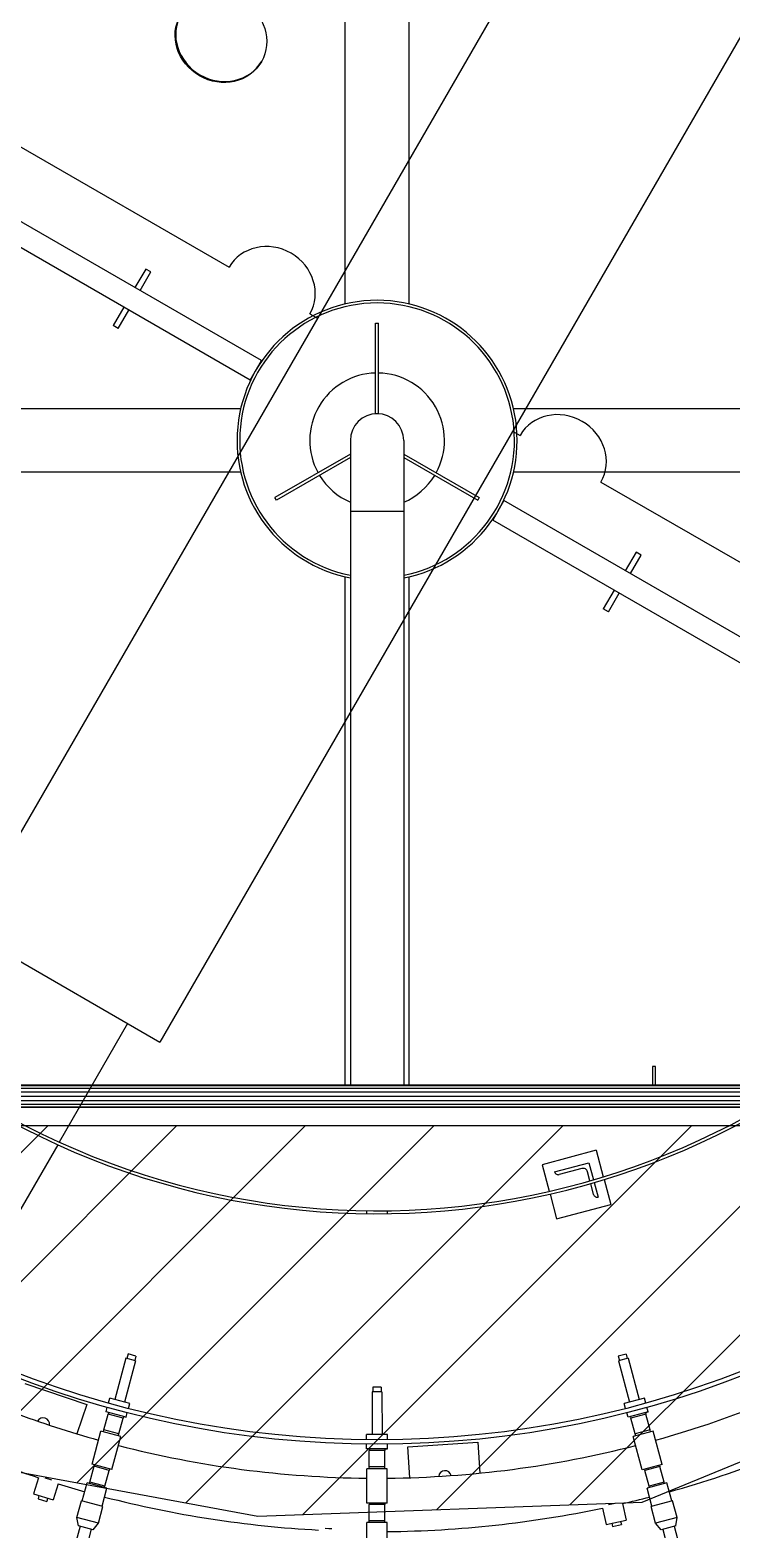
# Model space of a CAD drawing. Header units: metres. Extents: x 0 to 63075, y 0 to 44550.
# Drawn here: x 53980.2 to 54205.7, y 40020.3 to 40502.7 of the extents above; entities that cross this region are included whole.
import ezdxf

# ---------------------------------------------------------------- set-up
doc = ezdxf.new("R2010")
doc.units = ezdxf.units.M
doc.header["$LTSCALE"] = 75
for name, color, linetype in [('GSB', 7, 'Continuous'), ('ML6', 1, 'Continuous'), ('SDM', 7, 'Continuous'), ('SL1', 8, 'Continuous')]:
    doc.layers.add(name, color=color, linetype=linetype)
doc.styles.add('ROMANS', font='ROMANS.SHX')
doc.dimstyles.new('75___1-75', dxfattribs={"dimscale": 75, "dimtxt": 2.5, "dimasz": 2, "dimexe": 1.5, "dimexo": 1, "dimgap": 0.5, "dimtad": 1, "dimdec": 0, "dimzin": 12, "dimtxsty": 'ROMANS', "dimcen": 0, "dimclrd": 256, "dimclre": 256, "dimclrt": 3, "dimazin": 3, "dimtfac": 1, "dimtdec": 0, "dimtmove": 0, "dimatfit": 0, "dimfxl": 1, "dimlwd": -1, "dimlwe": -1, "dimarcsym": 0})

# ---------------------------------------------------------------- blocks, each defined once
blk = doc.blocks.new('A$C6bae614f')
at = {"layer": 'SL1'}
h = blk.add_hatch(dxfattribs=at)
h.set_pattern_fill('_USER', color=256, scale=195, angle=44.9981, style=0, pattern_type=0)
h.set_pattern_definition([(44.99813, (326091.56, -18363.04), (-137.8813, 137.89033), [])])
h.paths.add_polyline_path([(376406.8, 42185.9), (372018.9, 42186), (372785.1, 41875.4), (373361, 41489.1), (374114.6, 41350), (374938.5, 41379.9), (375662.7, 41677.5), (376074.4, 42029.7)])
for p, q in [((375235.9, 45636.2), (373486.8, 42606.9)), ((375654.2, 45394.7), (373905.1, 42365.4)), ((374302.1, 43946.4), (374302.2, 45404.2)), ((374438.7, 45404.2), (374438.6, 43946.4)), ((374122.6, 43825.2), (372953.7, 44500.1)), ((374098.5, 43783.3), (372929.5, 44458.3)), ((373603, 44285.1), (374053.3, 44025)), ((373874.8, 44021.2), (373851.8, 43981.5)), ((373862.8, 43975.2), (373885.8, 44014.9)), ((373885.8, 44014.9), (373874.8, 44021.2)), ((373827.7, 43939.7), (373804.8, 43900)), ((373815.8, 43893.6), (373838.7, 43933.3)), ((374226.5, 43925), (374242.5, 43915.8)), ((373815.8, 43893.6), (373804.8, 43900)), ((374367.2, 43905.1), (374373.5, 43905.1)), ((374367.2, 43711.4), (374367.2, 43905.1)), ((374373.5, 43711.4), (374373.5, 43905.1)), ((374098.5, 43783.3), (374122.6, 43825.2)), ((372620.4, 43722.6), (374078.2, 43722.5)), ((374373.5, 43711.4), (374367.2, 43711.4)), ((374662.5, 43722.5), (376120.4, 43722.4)), ((374660.8, 43674.3), (374676.8, 43665)), ((374313.2, 43654.2), (374313.2, 42274.1)), ((374427.5, 43654.2), (374427.5, 42274.1)), ((374313.2, 43624.9), (374151.5, 43531.6)), ((374313.2, 43617.6), (374154.7, 43526.1)), ((374427.5, 43624.9), (374589.2, 43531.6)), ((374427.5, 43617.6), (374586, 43526.1)), ((374078.2, 43586), (372620.4, 43586)), ((376120.4, 43585.9), (374662.5, 43586)), ((374850, 43565), (375300.3, 43305)), ((374154.7, 43526.1), (374151.5, 43531.6)), ((374589.2, 43531.6), (374586, 43526.1)), ((374427.5, 43501.8), (374313.2, 43501.8)), ((374642.2, 43525.1), (374618.1, 43483.3)), ((375811.2, 42850.2), (374642.2, 43525.1)), ((375787.1, 42808.4), (374618.1, 43483.3)), ((374925, 43414.8), (374902, 43375.1)), ((374913, 43368.8), (374936, 43408.5)), ((374936, 43408.5), (374925, 43414.8)), ((374302.1, 42274.1), (374302.1, 43362.1)), ((374438.6, 43362.1), (374438.6, 42274.1)), ((374877.9, 43333.3), (374855, 43293.6)), ((374866, 43287.3), (374888.9, 43327)), ((374866, 43287.3), (374855, 43293.6)), ((373486.8, 42606.9), (373905.1, 42365.4)), ((373836.1, 42405.2), (373689.5, 42151.3)), ((374960.2, 42313.2), (374960.2, 42274.1)), ((374966.6, 42313.2), (374960.2, 42313.2)), ((374966.6, 42274.1), (374966.6, 42313.2)), ((373265.3, 42274.2), (378000.3, 42274)), ((373265.3, 42272.3), (378009.7, 42272.2)), ((373265.3, 42267), (378017.6, 42266.9)), ((373265.3, 42259.1), (378022.9, 42259)), ((373265.3, 42249.8), (378024.7, 42249.6)), ((373238.1, 42240.4), (378022.9, 42240.3)), ((373265.3, 42232.5), (378017.6, 42232.4)), ((373265.3, 42227.2), (378009.7, 42227.1)), ((378000.3, 42225.2), (373265.3, 42225.4)), ((373686.3, 42145.7), (373443.3, 41724.9)), ((374839.8, 42133.9), (374723.9, 42102.9)), ((374839.8, 42133.9), (374855, 42077)), ((374723.9, 42102.9), (374739.1, 42046)), ((374750.7, 42087.4), (374824.3, 42107.1)), ((374809, 42094.7), (374760.5, 42081.7)), ((374826.4, 42068.5), (374821.2, 42087.7)), ((374824.3, 42107.1), (374834.1, 42070.7)), ((374834.2, 42039.2), (374828, 42062.4)), ((374835.7, 42064.6), (374844, 42033.5)), ((374856.7, 42070.9), (374870.8, 42018)), ((374740.8, 42039.8), (374754.9, 41987)), ((374347.8, 42004.4), (374347.8, 41998)), ((374392.8, 41998), (374392.8, 42004.4)), ((374754.9, 41987), (374870.8, 42018)), ((373832.5, 41688.3), (373808.9, 41600.1)), ((373853.1, 41682.8), (373829.4, 41594.6)), ((373853.1, 41682.8), (373832.5, 41688.3)), ((373836.9, 41697.5), (373834.3, 41687.8)), ((373853.8, 41692.9), (373836.9, 41697.5)), ((373853.8, 41692.9), (373851.2, 41683.3)), ((374903.7, 41697.4), (374886.8, 41692.9)), ((374886.8, 41692.9), (374889.4, 41683.2)), ((374908.1, 41688.3), (374887.5, 41682.7)), ((374887.5, 41682.7), (374911.2, 41594.5)), ((374903.7, 41697.4), (374906.3, 41687.8)), ((374908.1, 41688.3), (374931.7, 41600)), ((373616.2, 41634.5), (373748.6, 41589.5)), ((374380.9, 41616.1), (374359.6, 41616.1)), ((374359.6, 41616.1), (374359.6, 41524.7)), ((374361.6, 41626.1), (374361.5, 41616.1)), ((374379, 41626.1), (374361.6, 41626.1)), ((374379, 41626.1), (374379.1, 41616.1)), ((374380.9, 41616.1), (374381, 41524.7)), ((373748.6, 41589.5), (373727.2, 41526.5)), ((373789.8, 41573.6), (373792.4, 41583.4)), ((373789.8, 41573.6), (373792.4, 41583.4)), ((373832.7, 41562.1), (373789.8, 41573.6)), ((373795.3, 41572.1), (373789.8, 41573.6)), ((373795.3, 41572.1), (373794.2, 41568.8)), ((373794.8, 41592.6), (373797.7, 41603.1)), ((373794.8, 41592.6), (373797.7, 41603.1)), ((373840.6, 41591.6), (373797.7, 41603.1)), ((373832.7, 41562.1), (373835.4, 41571.9)), ((373832.7, 41562.1), (373835.4, 41571.9)), ((373837.8, 41581), (373840.6, 41591.6)), ((373837.8, 41581), (373840.6, 41591.6)), ((374942.9, 41603), (374900, 41591.5)), ((374902.8, 41581), (374900, 41591.5)), ((374902.8, 41581), (374900, 41591.5)), ((374907.9, 41562.1), (374905.2, 41571.8)), ((374907.9, 41562.1), (374905.2, 41571.8)), ((374950.8, 41573.6), (374907.9, 41562.1)), ((374945.8, 41592.5), (374942.9, 41603)), ((374945.8, 41592.5), (374942.9, 41603)), ((374945.3, 41572.1), (374950.8, 41573.6)), ((374945.3, 41572.1), (374946.4, 41568.8)), ((374950.8, 41573.6), (374948.2, 41583.4)), ((374950.8, 41573.6), (374948.2, 41583.4)), ((373785.2, 41535), (373794.2, 41568.8)), ((373826.5, 41560.2), (373794.2, 41568.8)), ((373817.4, 41526.3), (373826.5, 41560.2)), ((373827.2, 41563.6), (373826.5, 41560.2)), ((373827.2, 41563.6), (373832.7, 41562.1)), ((374913.4, 41563.6), (374907.9, 41562.1)), ((374913.4, 41563.6), (374914.1, 41560.1)), ((374946.4, 41568.8), (374914.1, 41560.1)), ((374923.2, 41526.3), (374914.1, 41560.1)), ((374955.4, 41535), (374946.4, 41568.8)), ((373759.9, 41461.2), (373778.9, 41532.3)), ((373821.4, 41520.9), (373778.9, 41532.3)), ((373784.3, 41530.9), (373785.2, 41535)), ((373817.4, 41526.3), (373785.2, 41535)), ((373802.4, 41449.8), (373821.4, 41520.9)), ((373816.1, 41522.3), (373817.4, 41526.3)), ((374392.5, 41524.7), (374348, 41524.7)), ((374348, 41513.9), (374348, 41524.7)), ((374348, 41513.9), (374348, 41524.7)), ((374392.5, 41513.9), (374392.5, 41524.7)), ((374392.5, 41513.9), (374392.5, 41524.7)), ((374436.4, 41498.9), (374586.1, 41508.8)), ((374586.1, 41508.8), (374590.4, 41442.3)), ((374961.6, 41532.3), (374919.1, 41520.9)), ((374938.2, 41449.7), (374919.1, 41520.9)), ((374955.4, 41535), (374923.2, 41526.3)), ((374924.5, 41522.3), (374923.2, 41526.3)), ((374956.3, 41530.8), (374955.4, 41535)), ((374980.7, 41461.1), (374961.6, 41532.3)), ((374348, 41494.2), (374348, 41504.4)), ((374348, 41494.2), (374348, 41504.4)), ((374392.5, 41494.2), (374348, 41494.2)), ((374353.8, 41494.2), (374348, 41494.2)), ((374353.8, 41494.2), (374353.6, 41490.7)), ((374387, 41490.7), (374353.6, 41490.7)), ((374353.6, 41455.7), (374353.6, 41490.7)), ((374386.8, 41494.2), (374387, 41490.7)), ((374386.8, 41494.2), (374392.5, 41494.2)), ((374387, 41455.7), (374387, 41490.7)), ((374392.5, 41494.2), (374392.5, 41504.4)), ((374392.5, 41494.2), (374392.5, 41504.4)), ((374440.8, 41432.5), (374436.4, 41498.9)), ((373755.2, 41423.1), (373764.2, 41456.9)), ((373802.4, 41449.8), (373759.9, 41461.2)), ((373765.2, 41459.7), (373764.2, 41456.9)), ((373796.5, 41448.2), (373764.2, 41456.9)), ((373787.4, 41414.4), (373796.5, 41448.2)), ((373797.1, 41451.2), (373796.5, 41448.2)), ((374392.3, 41451.5), (374348.3, 41451.5)), ((374348.3, 41377.9), (374348.3, 41451.5)), ((374387, 41455.7), (374353.6, 41455.7)), ((374353.8, 41451.5), (374353.6, 41455.7)), ((374386.8, 41451.5), (374387, 41455.7)), ((374392.3, 41377.9), (374392.3, 41451.5)), ((374980.7, 41461.1), (374938.2, 41449.7)), ((374943.5, 41451.2), (374944.1, 41448.2)), ((374976.4, 41456.8), (374944.1, 41448.2)), ((374953.2, 41414.4), (374944.1, 41448.2)), ((374975.4, 41459.7), (374976.4, 41456.8)), ((374985.4, 41423), (374976.4, 41456.8)), ((373645, 41432.5), (373634.4, 41397.7)), ((373667.1, 41429.5), (373659.6, 41431.8)), ((373673.6, 41427.5), (373667.1, 41429.5)), ((373687, 41419.2), (373676.5, 41384.8)), ((373738.9, 41382.8), (373749.3, 41421.6)), ((373791.8, 41410.2), (373749.3, 41421.6)), ((373754.6, 41420.1), (373755.2, 41423.1)), ((373771.3, 41418.8), (373755.2, 41423.1)), ((373787.4, 41414.4), (373771.3, 41418.8)), ((373786.4, 41411.6), (373787.4, 41414.4)), ((374991.3, 41421.5), (374948.8, 41410.1)), ((374985.4, 41423), (374953.2, 41414.4)), ((374954.1, 41411.6), (374953.2, 41414.4)), ((374986, 41420.1), (374985.4, 41423)), ((375001.7, 41382.7), (374991.3, 41421.5)), ((373634.4, 41397.7), (373676.5, 41384.8)), ((373646.2, 41394.1), (373644.2, 41387.4)), ((373644.2, 41387.4), (373653.4, 41384.6)), ((373653.4, 41384.6), (373662.7, 41381.7)), ((373664.7, 41388.4), (373662.7, 41381.7)), ((373727.5, 41347.4), (373737.1, 41383.3)), ((373783.2, 41370.9), (373737.1, 41383.3)), ((373781.4, 41371.4), (373791.8, 41410.2)), ((374959.2, 41371.3), (374948.8, 41410.1)), ((375003.5, 41383.2), (374957.4, 41370.9)), ((375013.1, 41347.4), (375003.5, 41383.2)), ((373773.6, 41335.1), (373727.5, 41347.4)), ((373730.5, 41329.4), (373727.5, 41347.4)), ((373773.6, 41335.1), (373783.2, 41370.9)), ((374392.3, 41377.9), (374348.3, 41377.9)), ((374353.8, 41377.9), (374353.6, 41374.9)), ((374387, 41374.9), (374353.6, 41374.9)), ((374353.6, 41339.9), (374353.6, 41374.9)), ((374386.8, 41377.9), (374387, 41374.9)), ((374387, 41339.9), (374387, 41374.9)), ((374853.1, 41367.5), (374861.3, 41332)), ((374880.3, 41377.5), (374866, 41374.2)), ((374896, 41377), (374904.2, 41341.9)), ((374967, 41335), (374957.4, 41370.9)), ((375013.1, 41347.4), (374967, 41335)), ((375010.1, 41329.4), (375013.1, 41347.4)), ((373734.2, 41328.4), (373700.8, 41204.7)), ((373758.2, 41322), (373725.3, 41198.1)), ((373762, 41321), (373730.5, 41329.4)), ((373762, 41321), (373773.6, 41335.1)), ((374266.9, 41323.3), (374259, 41323.6)), ((374273.6, 41323.1), (374266.9, 41323.3)), ((374392.3, 41336.9), (374348.3, 41336.9)), ((374348.3, 41296.7), (374348.3, 41336.9)), ((374387, 41339.9), (374353.6, 41339.9)), ((374353.8, 41336.9), (374353.6, 41339.9)), ((374386.8, 41336.9), (374387, 41339.9)), ((374392.3, 41296.7), (374392.3, 41336.9)), ((374861.3, 41332), (374904.2, 41341.9)), ((374873.3, 41334.8), (374874.9, 41328)), ((374874.9, 41328), (374893.7, 41332.4)), ((374892.1, 41339.2), (374893.7, 41332.4)), ((374978.6, 41320.9), (374967, 41335)), ((375010.1, 41329.4), (374978.6, 41320.9)), ((374982.3, 41321.9), (375015.3, 41198.1)), ((375006.4, 41328.4), (375039.8, 41204.7))]:
    blk.add_line(p, q, dxfattribs=at)
blk.add_lwpolyline([(376406.8, 42185.9), (372018.9, 42186), (372785.1, 41875.4), (373361, 41489.1), (374114.6, 41350), (374938.5, 41379.9), (375662.7, 41677.5), (376074.4, 42029.7)], close=True, dxfattribs=at)
for radius in [2150, 2140.5]:
    blk.add_circle((374370.4, 43654.2), radius, dxfattribs=at)
for centre, radius, start, end in [((374370.4, 43654.2), 2150, 350.9962, 178.8135), ((374370.4, 43654.2), 2143.5, 350.9687, 75.5738), ((374370.4, 43654.2), 2143.5, 106.3021, 165.1114), ((374370.4, 43654.2), 2028.5, 107.2423, 162.472), ((374370.4, 43654.2), 2028.5, 17.5242, 72.754), ((374370.4, 43654.2), 1855, 311.9258, 226.0971), ((374370.4, 43654.2), 1850, 90.0718, 179.9244), ((374370.4, 43654.2), 1845.2, 90.072, 179.9242), ((374370.4, 43654.2), 1850, 0.0718, 89.9244), ((374370.4, 43654.2), 1845.2, 0.072, 89.9242), ((374370.4, 43654.2), 1656.3, 68.3819, 51.6144), ((374370.4, 43654.2), 1650, 68.4144, 51.5819), ((374370.4, 43654.2), 300, 280.9801, 259.0162), ((374370.4, 43654.2), 294.3, 281.1943, 258.8019), ((374370.4, 43654.2), 144.3, 91.2586, 208.7376), ((374370.4, 43654.2), 144.3, 331.2586, 88.7376), ((374370.4, 43654.2), 57.1, 359.9981, 179.9981), ((374370.4, 43654.2), 144.3, 211.2586, 246.672), ((374370.4, 43654.2), 144.3, 293.3242, 328.7376), ((374758.4, 42089.5), 8, 194.9981, 284.9981), ((374811.6, 42085.1), 10, 14.9981, 104.9981), ((374842, 42041.2), 8, 194.9981, 284.9981), ((374370.4, 43654.2), 2222.8, 285.5651, 299.4311), ((374370.4, 43654.2), 2222.8, 249.4626, 254.4311), ((373655.1, 41547.3), 13.5, 350.5801, 151.9161), ((374370.4, 43654.2), 2337.1, 285.5375, 296.9195), ((374370.4, 43654.2), 2337.1, 248.1208, 251.9194), ((374370.4, 43654.2), 2222.8, 255.5651, 269.4311), ((374370.4, 43654.2), 2222.8, 270.5651, 284.4311), ((374515.8, 41434), 13.5, 13.0801, 174.4161), ((374370.4, 43654.2), 2337.1, 252.9982, 254.4588), ((374370.4, 43654.2), 2337.1, 255.5374, 266.9194), ((374370.4, 43654.2), 2337.1, 282.9982, 284.4588), ((374370.4, 43654.2), 2337.1, 270.5375, 281.9195)]:
    blk.add_arc(centre, radius, start, end, dxfattribs=at)
blk.add_ellipse((374036, 44515.1), major_axis=(86.6, -50), ratio=0.92388, dxfattribs=at)
for centre, major_axis, start_param, end_param in [((374037.2, 44517.2), (86.6, -50), 3.154744, 6.270034), ((374139.9, 43975), (-86.6, 50), 3.141593, 6.283185), ((374763.4, 43615), (-86.6, 50), 3.141593, 6.283185)]:
    blk.add_ellipse(centre, major_axis=major_axis, ratio=0.92388, start_param=start_param, end_param=end_param, dxfattribs=at)
blk = doc.blocks.new('zw$15D4')
at = {"layer": 'ML6', "xscale": 0.2502808837766805, "yscale": 0.2502808837766805, "zscale": 0.2502808837766805}
blk.add_blockref('A$C6bae614f', (-85544.74, -3177.34), dxfattribs=at)

msp = doc.modelspace()

# ---------------------------------------------------------------- block references
at = {"layer": 'GSB', "xscale": 0.6000000000000068, "yscale": 0.6000000000000068, "zscale": 0.6000000000000068}
msp.add_blockref('zw$15D4', (49200, 35721.63), dxfattribs=at)

# ---------------------------------------------------------------- leaders
at = {"layer": 'SDM'}
msp.add_leader([(52766.71, 37891.88), (59453.13, 42438.72), (62243.43, 42438.72)], dimstyle='75___1-75', override={"dimtad": 0}, dxfattribs=at)

doc.saveas('drawing.dxf')
